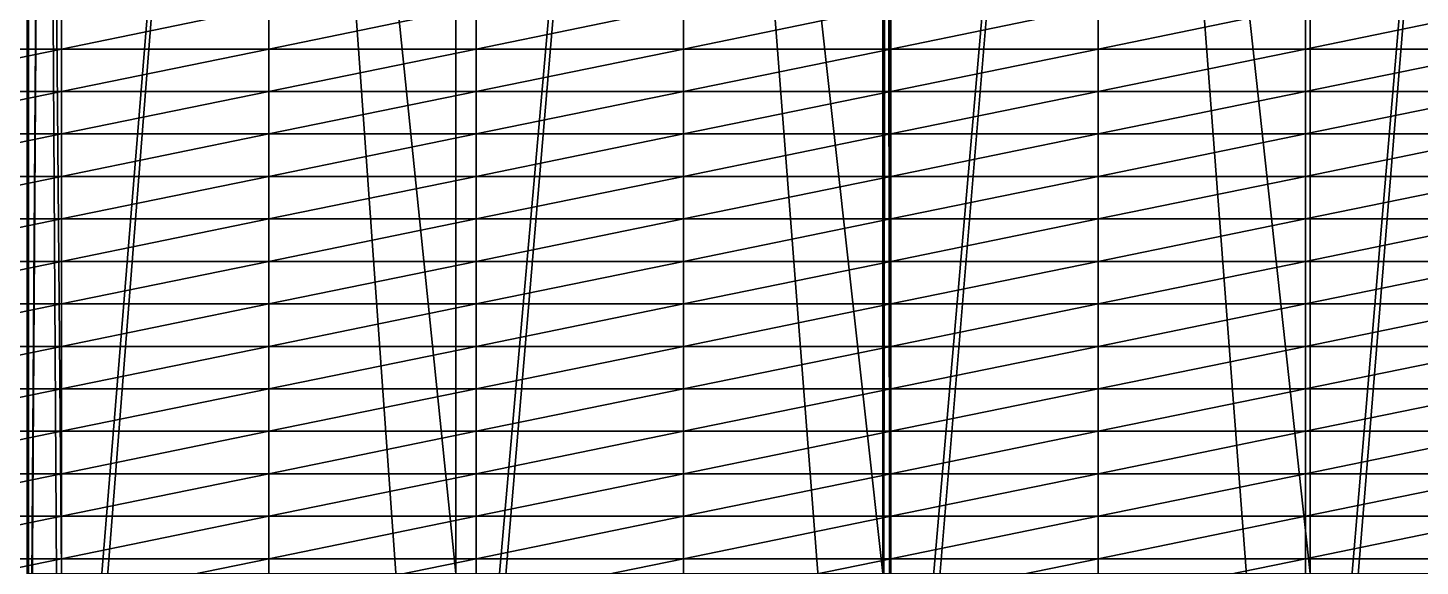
# Model space of a CAD drawing. Header units: metres. Extents: x -3 to 177, y -14 to 14.
# Drawn here: x 82.6 to 89.82, y -9.96 to -7.16 of the extents above; entities that cross this region are included whole.
import ezdxf

# ---------------------------------------------------------------- set-up
doc = ezdxf.new("R2010")
doc.units = ezdxf.units.M
for name, color, linetype, true_color in [('BULKHEAD_04', 7, 'Continuous', 0xdec086), ('DB_3', 7, 'Continuous', 0x99866a), ('HOLD_3', 7, 'Continuous', 0xb09ed9), ('HULL', 7, 'Continuous', 0x528ba5)]:
    doc.layers.add(name, color=color, linetype=linetype, true_color=true_color)

msp = doc.modelspace()

# ---------------------------------------------------------------- linework, layer by layer
at = {"layer": 'BULKHEAD_04'}
for points in [[(82.596, 14.388, 14.5999), (82.596, -14.388, 14.5999), (82.604, -14.388, 14.5999)], [(82.596, 14.388, 14.5999), (82.604, -14.388, 14.5999), (82.604, 14.388, 14.5999)], [(82.604, -14.388, 14.5999), (82.604, 12.5622, 0.012), (82.604, 14.388, 14.5999)], [(82.596, -12.5622, 0.012), (82.596, 12.5622, 0.012), (82.604, 12.5622, 0.012)], [(82.596, -12.5622, 0.012), (82.604, 12.5622, 0.012), (82.604, -12.5622, 0.012)], [(82.604, 12.5622, 0.012), (82.604, -14.388, 14.5999), (82.604, -12.5622, 0.012)]]:
    msp.add_3dface(points, dxfattribs=at)
at = {"layer": 'DB_3'}
for points in [[(82.604, 14.3622, 1.75), (82.604, -14.3623, 1.75), (82.775, -14.3623, 1.75)], [(82.604, 14.3622, 1.75), (82.775, -14.3623, 1.75), (82.775, 14.3622, 1.75)], [(82.604, -14.3623, 1.75), (82.604, 14.3622, 1.75), (82.604, 14.3094, 1.4)], [(82.604, -14.3623, 1.75), (82.604, 14.3094, 1.4), (82.604, 14.053, 0.7)], [(82.775, 14.3622, 1.75), (84.8188, -14.3623, 1.75), (84.8188, 14.3622, 1.75)], [(82.775, 14.3622, 1.75), (82.775, -14.3623, 1.75), (84.8188, -14.3623, 1.75)], [(84.8188, 14.3622, 1.75), (84.8188, -14.3623, 1.75), (87.0335, -14.3623, 1.75)], [(84.8188, 14.3622, 1.75), (87.0335, -14.3623, 1.75), (87.0335, 14.3622, 1.75)], [(87.0335, 14.3622, 1.75), (87.0335, -14.3623, 1.75), (87.075, -14.3623, 1.75)], [(87.0335, 14.3622, 1.75), (87.075, -14.3623, 1.75), (87.075, 14.3622, 1.75)], [(87.075, 14.3622, 1.75), (87.075, -14.3623, 1.75), (89.2483, -14.3623, 1.75)], [(87.075, 14.3622, 1.75), (89.2483, -14.3623, 1.75), (89.2483, 14.3622, 1.75)], [(89.2483, 14.3622, 1.75), (89.2483, -14.3623, 1.75), (91.375, -14.3623, 1.75)], [(89.2483, 14.3622, 1.75), (91.375, -14.3623, 1.75), (91.375, 14.3622, 1.75)], [(82.604, 14.053, 0.7), (82.604, 12.5632), (82.604, -13.4516, 0.35)], [(82.604, -14.3623, 1.75), (82.604, 14.053, 0.7), (82.604, -13.4516, 0.35)], [(82.604, -12.5632), (82.604, 12.5632), (82.775, 12.5632)], [(82.604, -12.5632), (82.775, 12.5632), (82.775, -12.5632)], [(82.604, 12.5632), (82.604, -12.5632), (82.604, -13.4516, 0.35)], [(82.775, -12.5632), (82.775, 12.5632), (84.8188, 12.5632)], [(82.775, -12.5632), (84.8188, 12.5632), (84.8188, -12.5632)], [(84.8188, -12.5632), (84.8188, 12.5632), (87.0335, 12.5632)], [(84.8188, -12.5632), (87.0335, 12.5632), (87.0335, -12.5632)], [(87.0335, -12.5632), (87.0335, 12.5632), (87.075, 12.5632)], [(87.0335, -12.5632), (87.075, 12.5632), (87.075, -12.5632)], [(87.075, -12.5632), (87.075, 12.5632), (89.2483, 12.5632)], [(87.075, -12.5632), (89.2483, 12.5632), (89.2483, -12.5632)], [(89.2483, -12.5632), (89.2483, 12.5632), (91.375, 12.5632)], [(89.2483, -12.5632), (91.375, 12.5632), (91.375, -12.5632)]]:
    msp.add_3dface(points, dxfattribs=at)
at = {"layer": 'HOLD_3'}
for points in [[(82.604, -9.996, 14.6), (82.604, 9.996, 12.6718), (82.604, 13.096, 8)], [(82.604, 13.096, 8), (82.604, 13.0582, 1.75), (82.604, -13.096, 5.75)], [(82.604, -9.996, 12.6718), (82.604, -9.996, 14.6), (82.604, 13.096, 8)], [(82.604, 13.096, 8), (82.604, -13.096, 5.75), (82.604, -9.996, 12.6718)], [(82.604, -13.0582, 1.75), (82.604, 13.0582, 1.75), (82.775, 13.0582, 1.75)], [(82.604, -13.0582, 1.75), (82.775, 13.0582, 1.75), (82.775, -13.0582, 1.75)], [(82.604, 13.0582, 1.75), (82.604, -13.0582, 1.75), (82.604, -13.096, 3.0001)], [(82.604, 13.0582, 1.75), (82.604, -13.096, 3.0001), (82.604, -13.096, 5.75)], [(82.775, -13.0582, 1.75), (82.775, 13.0582, 1.75), (84.8188, 13.0582, 1.75)], [(82.775, -13.0582, 1.75), (84.8188, 13.0582, 1.75), (84.8188, -13.0582, 1.75)], [(84.8188, -13.0582, 1.75), (84.8188, 13.0582, 1.75), (87.0335, 13.0582, 1.75)], [(84.8188, -13.0582, 1.75), (87.0335, 13.0582, 1.75), (87.0335, -13.0582, 1.75)], [(87.0335, -13.0582, 1.75), (87.0335, 13.0582, 1.75), (87.075, 13.0582, 1.75)], [(87.0335, -13.0582, 1.75), (87.075, 13.0582, 1.75), (87.075, -13.0582, 1.75)], [(87.075, -13.0582, 1.75), (87.075, 13.0582, 1.75), (89.2483, 13.0582, 1.75)], [(87.075, -13.0582, 1.75), (89.2483, 13.0582, 1.75), (89.2483, -13.0582, 1.75)], [(89.2483, -13.0582, 1.75), (89.2483, 13.0582, 1.75), (91.375, 13.0582, 1.75)], [(89.2483, -13.0582, 1.75), (91.375, 13.0582, 1.75), (91.375, -13.0582, 1.75)], [(82.604, 9.996, 14.6), (82.604, -9.996, 14.6), (82.775, -9.996, 14.6)], [(82.604, 9.996, 14.6), (82.775, -9.996, 14.6), (82.775, 9.996, 14.6)], [(82.604, -9.996, 14.6), (82.604, 9.996, 14.6), (82.604, 9.996, 12.6718)], [(82.775, 9.996, 14.6), (82.775, -9.996, 14.6), (84.8188, -9.996, 14.6)], [(82.775, 9.996, 14.6), (84.8188, -9.996, 14.6), (84.8188, 9.996, 14.6)], [(84.8188, 9.996, 14.6), (84.8188, -9.996, 14.6), (87.0335, -9.996, 14.6)], [(84.8188, 9.996, 14.6), (87.0335, -9.996, 14.6), (87.0335, 9.996, 14.6)], [(87.0335, 9.996, 14.6), (87.0335, -9.996, 14.6), (87.075, -9.996, 14.6)], [(87.0335, 9.996, 14.6), (87.075, -9.996, 14.6), (87.075, 9.996, 14.6)], [(87.075, 9.996, 14.6), (87.075, -9.996, 14.6), (89.2483, -9.996, 14.6)], [(87.075, 9.996, 14.6), (89.2483, -9.996, 14.6), (89.2483, 9.996, 14.6)], [(89.2483, 9.996, 14.6), (89.2483, -9.996, 14.6), (91.375, -9.996, 14.6)], [(89.2483, 9.996, 14.6), (91.375, -9.996, 14.6), (91.375, 9.996, 14.6)]]:
    msp.add_3dface(points, dxfattribs=at)
at = {"layer": 'HULL'}
for points in [[(81.7, -7.2734), (81.7, -7.053), (82.775, -7.053)], [(81.7, -7.2734), (82.775, -7.053), (82.775, -7.2734)], [(82.775, -7.2734), (82.775, -7.053), (83.85, -7.053)], [(82.775, -7.2734), (83.85, -7.053), (83.85, -7.2734)], [(83.85, -7.2734), (83.85, -7.053), (84.925, -7.053)], [(83.85, -7.2734), (84.925, -7.053), (84.925, -7.2734)], [(84.925, -7.2734), (84.925, -7.053), (86, -7.053)], [(84.925, -7.2734), (86, -7.053), (86, -7.2734)], [(86, -7.2734), (86, -7.053), (87.075, -7.053)], [(86, -7.2734), (87.075, -7.053), (87.075, -7.2734)], [(87.075, -7.2734), (87.075, -7.053), (88.15, -7.053)], [(87.075, -7.2734), (88.15, -7.053), (88.15, -7.2734)], [(88.15, -7.2734), (88.15, -7.053), (89.225, -7.053)], [(88.15, -7.2734), (89.225, -7.053), (89.225, -7.2734)], [(89.225, -7.2734), (89.225, -7.053), (90.3, -7.053)], [(89.225, -7.2734), (90.3, -7.053), (90.3, -7.2734)], [(81.7, -7.4938), (81.7, -7.2734), (82.775, -7.2734)], [(81.7, -7.4938), (82.775, -7.2734), (82.775, -7.4938)], [(82.775, -7.4938), (82.775, -7.2734), (83.85, -7.2734)], [(82.775, -7.4938), (83.85, -7.2734), (83.85, -7.4938)], [(83.85, -7.4938), (83.85, -7.2734), (84.925, -7.2734)], [(83.85, -7.4938), (84.925, -7.2734), (84.925, -7.4938)], [(84.925, -7.4938), (84.925, -7.2734), (86, -7.2734)], [(84.925, -7.4938), (86, -7.2734), (86, -7.4938)], [(86, -7.4938), (86, -7.2734), (87.075, -7.2734)], [(86, -7.4938), (87.075, -7.2734), (87.075, -7.4938)], [(87.075, -7.4938), (87.075, -7.2734), (88.15, -7.2734)], [(87.075, -7.4938), (88.15, -7.2734), (88.15, -7.4938)], [(88.15, -7.4938), (88.15, -7.2734), (89.225, -7.2734)], [(88.15, -7.4938), (89.225, -7.2734), (89.225, -7.4938)], [(89.225, -7.4938), (89.225, -7.2734), (90.3, -7.2734)], [(89.225, -7.4938), (90.3, -7.2734), (90.3, -7.4938)], [(81.7, -7.7142), (81.7, -7.4938), (82.775, -7.4938)], [(81.7, -7.7142), (82.775, -7.4938), (82.775, -7.7142)], [(82.775, -7.7142), (82.775, -7.4938), (83.85, -7.4938)], [(82.775, -7.7142), (83.85, -7.4938), (83.85, -7.7142)], [(83.85, -7.7142), (83.85, -7.4938), (84.925, -7.4938)], [(83.85, -7.7142), (84.925, -7.4938), (84.925, -7.7142)], [(84.925, -7.7142), (84.925, -7.4938), (86, -7.4938)], [(84.925, -7.7142), (86, -7.4938), (86, -7.7142)], [(86, -7.7142), (86, -7.4938), (87.075, -7.4938)], [(86, -7.7142), (87.075, -7.4938), (87.075, -7.7142)], [(87.075, -7.7142), (87.075, -7.4938), (88.15, -7.4938)], [(87.075, -7.7142), (88.15, -7.4938), (88.15, -7.7142)], [(88.15, -7.7142), (88.15, -7.4938), (89.225, -7.4938)], [(88.15, -7.7142), (89.225, -7.4938), (89.225, -7.7142)], [(89.225, -7.7142), (89.225, -7.4938), (90.3, -7.4938)], [(89.225, -7.7142), (90.3, -7.4938), (90.3, -7.7142)], [(81.7, -7.9346), (81.7, -7.7142), (82.775, -7.7142)], [(81.7, -7.9346), (82.775, -7.7142), (82.775, -7.9346)], [(82.775, -7.9346), (82.775, -7.7142), (83.85, -7.7142)], [(82.775, -7.9346), (83.85, -7.7142), (83.85, -7.9346)], [(83.85, -7.9346), (83.85, -7.7142), (84.925, -7.7142)], [(83.85, -7.9346), (84.925, -7.7142), (84.925, -7.9346)], [(84.925, -7.9346), (84.925, -7.7142), (86, -7.7142)], [(84.925, -7.9346), (86, -7.7142), (86, -7.9346)], [(86, -7.9346), (86, -7.7142), (87.075, -7.7142)], [(86, -7.9346), (87.075, -7.7142), (87.075, -7.9346)], [(87.075, -7.9346), (87.075, -7.7142), (88.15, -7.7142)], [(87.075, -7.9346), (88.15, -7.7142), (88.15, -7.9346)], [(88.15, -7.9346), (88.15, -7.7142), (89.225, -7.7142)], [(88.15, -7.9346), (89.225, -7.7142), (89.225, -7.9346)], [(89.225, -7.9346), (89.225, -7.7142), (90.3, -7.7142)], [(89.225, -7.9346), (90.3, -7.7142), (90.3, -7.9346)], [(81.7, -8.155), (81.7, -7.9346), (82.775, -7.9346)], [(81.7, -8.155), (82.775, -7.9346), (82.775, -8.155)], [(82.775, -8.155), (82.775, -7.9346), (83.85, -7.9346)], [(82.775, -8.155), (83.85, -7.9346), (83.85, -8.155)], [(83.85, -8.155), (83.85, -7.9346), (84.925, -7.9346)], [(83.85, -8.155), (84.925, -7.9346), (84.925, -8.155)], [(84.925, -8.155), (84.925, -7.9346), (86, -7.9346)], [(84.925, -8.155), (86, -7.9346), (86, -8.155)], [(86, -8.155), (86, -7.9346), (87.075, -7.9346)], [(86, -8.155), (87.075, -7.9346), (87.075, -8.155)], [(87.075, -8.155), (87.075, -7.9346), (88.15, -7.9346)], [(87.075, -8.155), (88.15, -7.9346), (88.15, -8.155)], [(88.15, -8.155), (88.15, -7.9346), (89.225, -7.9346)], [(88.15, -8.155), (89.225, -7.9346), (89.225, -8.155)], [(89.225, -8.155), (89.225, -7.9346), (90.3, -7.9346)], [(89.225, -8.155), (90.3, -7.9346), (90.3, -8.155)], [(81.7, -8.3755), (81.7, -8.155), (82.775, -8.155)], [(81.7, -8.3755), (82.775, -8.155), (82.775, -8.3755)], [(82.775, -8.3755), (82.775, -8.155), (83.85, -8.155)], [(82.775, -8.3755), (83.85, -8.155), (83.85, -8.3755)], [(83.85, -8.3755), (83.85, -8.155), (84.925, -8.155)], [(83.85, -8.3755), (84.925, -8.155), (84.925, -8.3755)], [(84.925, -8.3755), (84.925, -8.155), (86, -8.155)], [(84.925, -8.3755), (86, -8.155), (86, -8.3755)], [(86, -8.3755), (86, -8.155), (87.075, -8.155)], [(86, -8.3755), (87.075, -8.155), (87.075, -8.3755)], [(87.075, -8.3755), (87.075, -8.155), (88.15, -8.155)], [(87.075, -8.3755), (88.15, -8.155), (88.15, -8.3755)], [(88.15, -8.3755), (88.15, -8.155), (89.225, -8.155)], [(88.15, -8.3755), (89.225, -8.155), (89.225, -8.3755)], [(89.225, -8.3755), (89.225, -8.155), (90.3, -8.155)], [(89.225, -8.3755), (90.3, -8.155), (90.3, -8.3755)], [(81.7, -8.5959), (81.7, -8.3755), (82.775, -8.3755)], [(81.7, -8.5959), (82.775, -8.3755), (82.775, -8.5959)], [(82.775, -8.5959), (82.775, -8.3755), (83.85, -8.3755)], [(82.775, -8.5959), (83.85, -8.3755), (83.85, -8.5959)], [(83.85, -8.5959), (83.85, -8.3755), (84.925, -8.3755)], [(83.85, -8.5959), (84.925, -8.3755), (84.925, -8.5959)], [(84.925, -8.5959), (84.925, -8.3755), (86, -8.3755)], [(84.925, -8.5959), (86, -8.3755), (86, -8.5959)], [(86, -8.5959), (86, -8.3755), (87.075, -8.3755)], [(86, -8.5959), (87.075, -8.3755), (87.075, -8.5959)], [(87.075, -8.5959), (87.075, -8.3755), (88.15, -8.3755)], [(87.075, -8.5959), (88.15, -8.3755), (88.15, -8.5959)], [(88.15, -8.5959), (88.15, -8.3755), (89.225, -8.3755)], [(88.15, -8.5959), (89.225, -8.3755), (89.225, -8.5959)], [(89.225, -8.5959), (89.225, -8.3755), (90.3, -8.3755)], [(89.225, -8.5959), (90.3, -8.3755), (90.3, -8.5959)], [(81.7, -8.8163), (81.7, -8.5959), (82.775, -8.5959)], [(81.7, -8.8163), (82.775, -8.5959), (82.775, -8.8163)], [(82.775, -8.8163), (82.775, -8.5959), (83.85, -8.5959)], [(82.775, -8.8163), (83.85, -8.5959), (83.85, -8.8163)], [(83.85, -8.8163), (83.85, -8.5959), (84.925, -8.5959)], [(83.85, -8.8163), (84.925, -8.5959), (84.925, -8.8163)], [(84.925, -8.8163), (84.925, -8.5959), (86, -8.5959)], [(84.925, -8.8163), (86, -8.5959), (86, -8.8163)], [(86, -8.8163), (86, -8.5959), (87.075, -8.5959)], [(86, -8.8163), (87.075, -8.5959), (87.075, -8.8163)], [(87.075, -8.8163), (87.075, -8.5959), (88.15, -8.5959)], [(87.075, -8.8163), (88.15, -8.5959), (88.15, -8.8163)], [(88.15, -8.8163), (88.15, -8.5959), (89.225, -8.5959)], [(88.15, -8.8163), (89.225, -8.5959), (89.225, -8.8163)], [(89.225, -8.8163), (89.225, -8.5959), (90.3, -8.5959)], [(89.225, -8.8163), (90.3, -8.5959), (90.3, -8.8163)], [(81.7, -9.0367), (81.7, -8.8163), (82.775, -8.8163)], [(81.7, -9.0367), (82.775, -8.8163), (82.775, -9.0367)], [(82.775, -9.0367), (82.775, -8.8163), (83.85, -8.8163)], [(82.775, -9.0367), (83.85, -8.8163), (83.85, -9.0367)], [(83.85, -9.0367), (83.85, -8.8163), (84.925, -8.8163)], [(83.85, -9.0367), (84.925, -8.8163), (84.925, -9.0367)], [(84.925, -9.0367), (84.925, -8.8163), (86, -8.8163)], [(84.925, -9.0367), (86, -8.8163), (86, -9.0367)], [(86, -9.0367), (86, -8.8163), (87.075, -8.8163)], [(86, -9.0367), (87.075, -8.8163), (87.075, -9.0367)], [(87.075, -9.0367), (87.075, -8.8163), (88.15, -8.8163)], [(87.075, -9.0367), (88.15, -8.8163), (88.15, -9.0367)], [(88.15, -9.0367), (88.15, -8.8163), (89.225, -8.8163)], [(88.15, -9.0367), (89.225, -8.8163), (89.225, -9.0367)], [(89.225, -9.0367), (89.225, -8.8163), (90.3, -8.8163)], [(89.225, -9.0367), (90.3, -8.8163), (90.3, -9.0367)], [(81.7, -9.2571), (81.7, -9.0367), (82.775, -9.0367)], [(81.7, -9.2571), (82.775, -9.0367), (82.775, -9.2571)], [(82.775, -9.2571), (82.775, -9.0367), (83.85, -9.0367)], [(82.775, -9.2571), (83.85, -9.0367), (83.85, -9.2571)], [(83.85, -9.2571), (83.85, -9.0367), (84.925, -9.0367)], [(83.85, -9.2571), (84.925, -9.0367), (84.925, -9.2571)], [(84.925, -9.2571), (84.925, -9.0367), (86, -9.0367)], [(84.925, -9.2571), (86, -9.0367), (86, -9.2571)], [(86, -9.2571), (86, -9.0367), (87.075, -9.0367)], [(86, -9.2571), (87.075, -9.0367), (87.075, -9.2571)], [(87.075, -9.2571), (87.075, -9.0367), (88.15, -9.0367)], [(87.075, -9.2571), (88.15, -9.0367), (88.15, -9.2571)], [(88.15, -9.2571), (88.15, -9.0367), (89.225, -9.0367)], [(88.15, -9.2571), (89.225, -9.0367), (89.225, -9.2571)], [(89.225, -9.2571), (89.225, -9.0367), (90.3, -9.0367)], [(89.225, -9.2571), (90.3, -9.0367), (90.3, -9.2571)], [(81.7, -9.4775), (81.7, -9.2571), (82.775, -9.2571)], [(81.7, -9.4775), (82.775, -9.2571), (82.775, -9.4775)], [(82.775, -9.4775), (82.775, -9.2571), (83.85, -9.2571)], [(82.775, -9.4775), (83.85, -9.2571), (83.85, -9.4775)], [(83.85, -9.4775), (83.85, -9.2571), (84.925, -9.2571)], [(83.85, -9.4775), (84.925, -9.2571), (84.925, -9.4775)], [(84.925, -9.4775), (84.925, -9.2571), (86, -9.2571)], [(84.925, -9.4775), (86, -9.2571), (86, -9.4775)], [(86, -9.4775), (86, -9.2571), (87.075, -9.2571)], [(86, -9.4775), (87.075, -9.2571), (87.075, -9.4775)], [(87.075, -9.4775), (87.075, -9.2571), (88.15, -9.2571)], [(87.075, -9.4775), (88.15, -9.2571), (88.15, -9.4775)], [(88.15, -9.4775), (88.15, -9.2571), (89.225, -9.2571)], [(88.15, -9.4775), (89.225, -9.2571), (89.225, -9.4775)], [(89.225, -9.4775), (89.225, -9.2571), (90.3, -9.2571)], [(89.225, -9.4775), (90.3, -9.2571), (90.3, -9.4775)], [(81.7, -9.6979), (81.7, -9.4775), (82.775, -9.4775)], [(81.7, -9.6979), (82.775, -9.4775), (82.775, -9.6979)], [(82.775, -9.6979), (82.775, -9.4775), (83.85, -9.4775)], [(82.775, -9.6979), (83.85, -9.4775), (83.85, -9.6979)], [(83.85, -9.6979), (83.85, -9.4775), (84.925, -9.4775)], [(83.85, -9.6979), (84.925, -9.4775), (84.925, -9.6979)], [(84.925, -9.6979), (84.925, -9.4775), (86, -9.4775)], [(84.925, -9.6979), (86, -9.4775), (86, -9.6979)], [(86, -9.6979), (86, -9.4775), (87.075, -9.4775)], [(86, -9.6979), (87.075, -9.4775), (87.075, -9.6979)], [(87.075, -9.6979), (87.075, -9.4775), (88.15, -9.4775)], [(87.075, -9.6979), (88.15, -9.4775), (88.15, -9.6979)], [(88.15, -9.6979), (88.15, -9.4775), (89.225, -9.4775)], [(88.15, -9.6979), (89.225, -9.4775), (89.225, -9.6979)], [(89.225, -9.6979), (89.225, -9.4775), (90.3, -9.4775)], [(89.225, -9.6979), (90.3, -9.4775), (90.3, -9.6979)], [(81.7, -9.9183), (81.7, -9.6979), (82.775, -9.6979)], [(81.7, -9.9183), (82.775, -9.6979), (82.775, -9.9183)], [(82.775, -9.9183), (82.775, -9.6979), (83.85, -9.6979)], [(82.775, -9.9183), (83.85, -9.6979), (83.85, -9.9183)], [(83.85, -9.9183), (83.85, -9.6979), (84.925, -9.6979)], [(83.85, -9.9183), (84.925, -9.6979), (84.925, -9.9183)], [(84.925, -9.9183), (84.925, -9.6979), (86, -9.6979)], [(84.925, -9.9183), (86, -9.6979), (86, -9.9183)], [(86, -9.9183), (86, -9.6979), (87.075, -9.6979)], [(86, -9.9183), (87.075, -9.6979), (87.075, -9.9183)], [(87.075, -9.9183), (87.075, -9.6979), (88.15, -9.6979)], [(87.075, -9.9183), (88.15, -9.6979), (88.15, -9.9183)], [(88.15, -9.9183), (88.15, -9.6979), (89.225, -9.6979)], [(88.15, -9.9183), (89.225, -9.6979), (89.225, -9.9183)], [(89.225, -9.9183), (89.225, -9.6979), (90.3, -9.6979)], [(89.225, -9.9183), (90.3, -9.6979), (90.3, -9.9183)], [(81.7, -10.1387), (81.7, -9.9183), (82.775, -9.9183)], [(81.7, -10.1387), (82.775, -9.9183), (82.775, -10.1387)], [(82.775, -10.1387), (82.775, -9.9183), (83.85, -9.9183)], [(82.775, -10.1387), (83.85, -9.9183), (83.85, -10.1387)], [(83.85, -10.1387), (83.85, -9.9183), (84.925, -9.9183)], [(83.85, -10.1387), (84.925, -9.9183), (84.925, -10.1387)], [(84.925, -10.1387), (84.925, -9.9183), (86, -9.9183)], [(84.925, -10.1387), (86, -9.9183), (86, -10.1387)], [(86, -10.1387), (86, -9.9183), (87.075, -9.9183)], [(86, -10.1387), (87.075, -9.9183), (87.075, -10.1387)], [(87.075, -10.1387), (87.075, -9.9183), (88.15, -9.9183)], [(87.075, -10.1387), (88.15, -9.9183), (88.15, -10.1387)], [(88.15, -10.1387), (88.15, -9.9183), (89.225, -9.9183)], [(88.15, -10.1387), (89.225, -9.9183), (89.225, -10.1387)], [(89.225, -10.1387), (89.225, -9.9183), (90.3, -9.9183)], [(89.225, -10.1387), (90.3, -9.9183), (90.3, -10.1387)]]:
    msp.add_3dface(points, dxfattribs=at)

doc.saveas('drawing.dxf')
